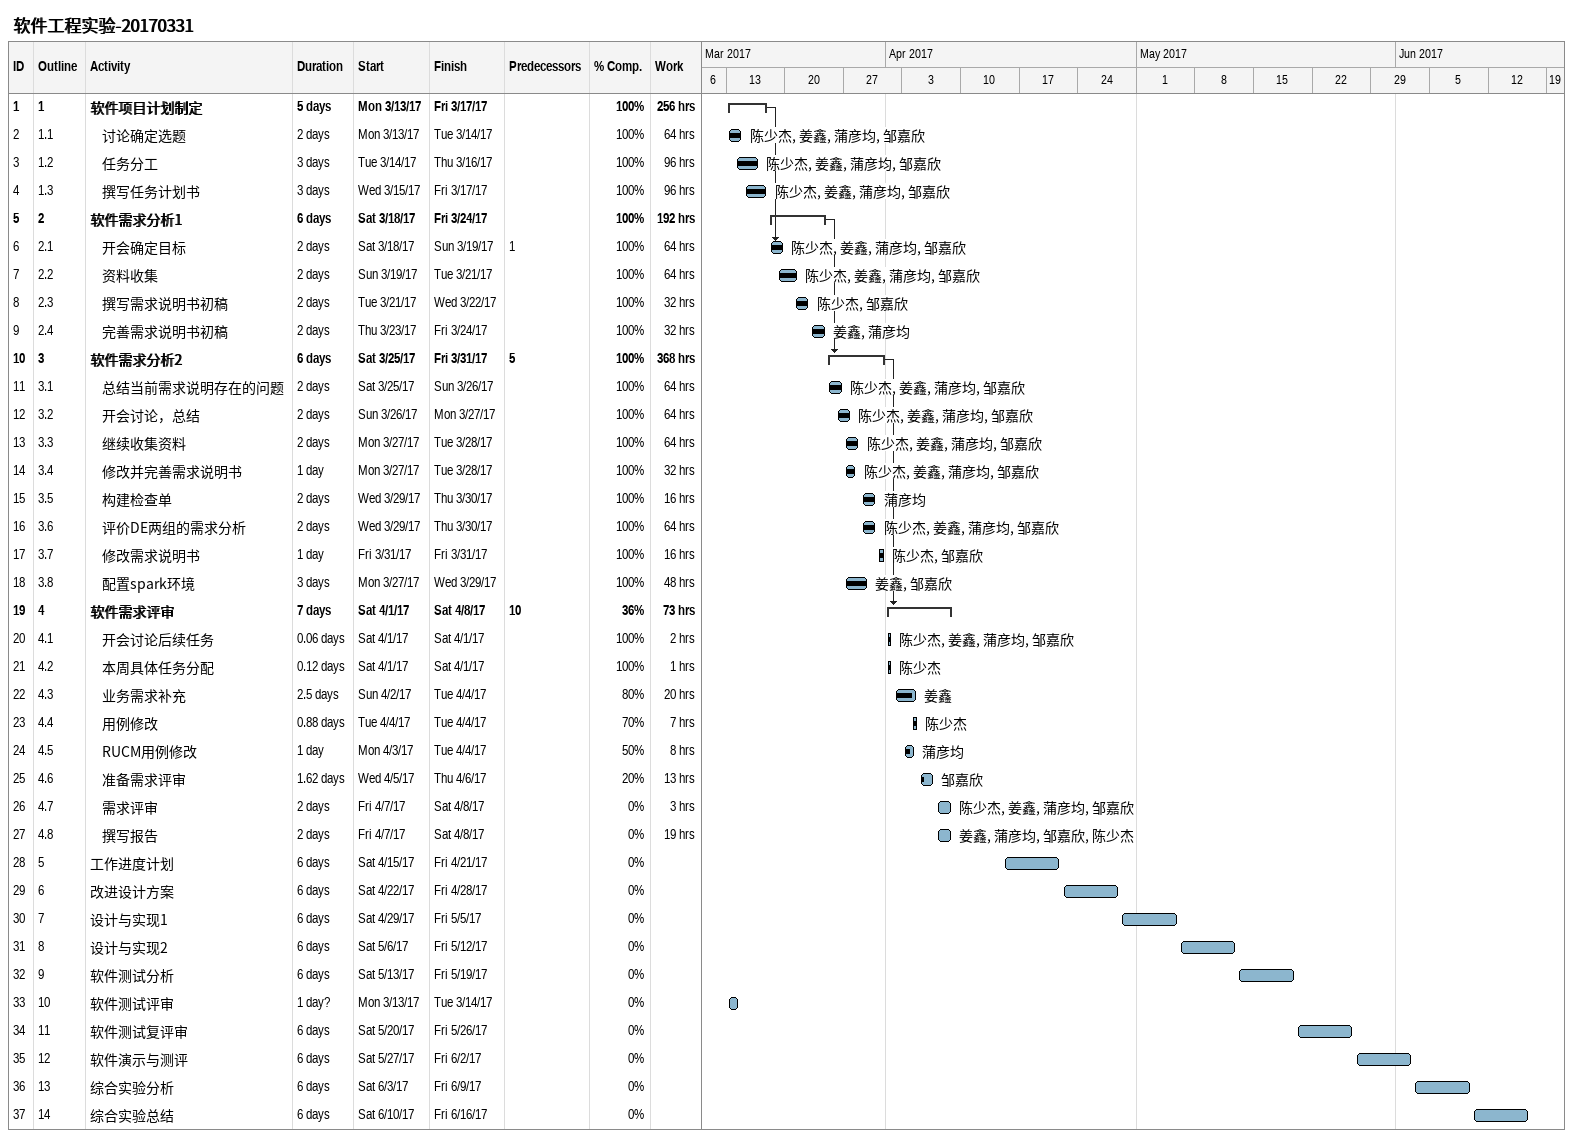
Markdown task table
软件工程实验-20170331

| ID | WBS | Task | Duration | Start | Finish | Predecessors | Resources | % complete | Work (h) |
|---|---|---|---|---|---|---|---|---|---|
| 1 | 1 | **软件项目计划制定** | 5d | 2017-03-13 | 2017-03-17 |  |  | 100 | 256 |
| 2 | 1.1 | 讨论确定选题 | 2d | 2017-03-13 | 2017-03-14 |  | 陈少杰, 姜鑫, 蒲彦均, 邹嘉欣 | 100 | 64 |
| 3 | 1.2 | 任务分工 | 3d | 2017-03-14 | 2017-03-16 |  | 陈少杰, 姜鑫, 蒲彦均, 邹嘉欣 | 100 | 96 |
| 4 | 1.3 | 撰写任务计划书 | 3d | 2017-03-15 | 2017-03-17 |  | 陈少杰, 姜鑫, 蒲彦均, 邹嘉欣 | 100 | 96 |
| 5 | 2 | **软件需求分析1** | 6d | 2017-03-18 | 2017-03-24 |  |  | 100 | 192 |
| 6 | 2.1 | 开会确定目标 | 2d | 2017-03-18 | 2017-03-19 | 1 | 陈少杰, 姜鑫, 蒲彦均, 邹嘉欣 | 100 | 64 |
| 7 | 2.2 | 资料收集 | 2d | 2017-03-19 | 2017-03-21 |  | 陈少杰, 姜鑫, 蒲彦均, 邹嘉欣 | 100 | 64 |
| 8 | 2.3 | 撰写需求说明书初稿 | 2d | 2017-03-21 | 2017-03-22 |  | 陈少杰, 邹嘉欣 | 100 | 32 |
| 9 | 2.4 | 完善需求说明书初稿 | 2d | 2017-03-23 | 2017-03-24 |  | 姜鑫, 蒲彦均 | 100 | 32 |
| 10 | 3 | **软件需求分析2** | 6d | 2017-03-25 | 2017-03-31 | 5 |  | 100 | 368 |
| 11 | 3.1 | 总结当前需求说明存在的问题 | 2d | 2017-03-25 | 2017-03-26 |  | 陈少杰, 姜鑫, 蒲彦均, 邹嘉欣 | 100 | 64 |
| 12 | 3.2 | 开会讨论，总结 | 2d | 2017-03-26 | 2017-03-27 |  | 陈少杰, 姜鑫, 蒲彦均, 邹嘉欣 | 100 | 64 |
| 13 | 3.3 | 继续收集资料 | 2d | 2017-03-27 | 2017-03-28 |  | 陈少杰, 姜鑫, 蒲彦均, 邹嘉欣 | 100 | 64 |
| 14 | 3.4 | 修改并完善需求说明书 | 1d | 2017-03-27 | 2017-03-28 |  | 陈少杰, 姜鑫, 蒲彦均, 邹嘉欣 | 100 | 32 |
| 15 | 3.5 | 构建检查单 | 2d | 2017-03-29 | 2017-03-30 |  | 蒲彦均 | 100 | 16 |
| 16 | 3.6 | 评价DE两组的需求分析 | 2d | 2017-03-29 | 2017-03-30 |  | 陈少杰, 姜鑫, 蒲彦均, 邹嘉欣 | 100 | 64 |
| 17 | 3.7 | 修改需求说明书 | 1d | 2017-03-31 | 2017-03-31 |  | 陈少杰, 邹嘉欣 | 100 | 16 |
| 18 | 3.8 | 配置spark环境 | 3d | 2017-03-27 | 2017-03-29 |  | 姜鑫, 邹嘉欣 | 100 | 48 |
| 19 | 4 | **软件需求评审** | 7d | 2017-04-01 | 2017-04-08 | 10 |  | 36 | 73 |
| 20 | 4.1 | 开会讨论后续任务 | 0.06d | 2017-04-01 | 2017-04-01 |  | 陈少杰, 姜鑫, 蒲彦均, 邹嘉欣 | 100 | 2 |
| 21 | 4.2 | 本周具体任务分配 | 0.12d | 2017-04-01 | 2017-04-01 |  | 陈少杰 | 100 | 1 |
| 22 | 4.3 | 业务需求补充 | 2.5d | 2017-04-02 | 2017-04-04 |  | 姜鑫 | 80 | 20 |
| 23 | 4.4 | 用例修改 | 0.88d | 2017-04-04 | 2017-04-04 |  | 陈少杰 | 70 | 7 |
| 24 | 4.5 | RUCM用例修改 | 1d | 2017-04-03 | 2017-04-04 |  | 蒲彦均 | 50 | 8 |
| 25 | 4.6 | 准备需求评审 | 1.62d | 2017-04-05 | 2017-04-06 |  | 邹嘉欣 | 20 | 13 |
| 26 | 4.7 | 需求评审 | 2d | 2017-04-07 | 2017-04-08 |  | 陈少杰, 姜鑫, 蒲彦均, 邹嘉欣 | 0 | 3 |
| 27 | 4.8 | 撰写报告 | 2d | 2017-04-07 | 2017-04-08 |  | 姜鑫, 蒲彦均, 邹嘉欣, 陈少杰 | 0 | 19 |
| 28 | 5 | 工作进度计划 | 6d | 2017-04-15 | 2017-04-21 |  |  | 0 |  |
| 29 | 6 | 改进设计方案 | 6d | 2017-04-22 | 2017-04-28 |  |  | 0 |  |
| 30 | 7 | 设计与实现1 | 6d | 2017-04-29 | 2017-05-05 |  |  | 0 |  |
| 31 | 8 | 设计与实现2 | 6d | 2017-05-06 | 2017-05-12 |  |  | 0 |  |
| 32 | 9 | 软件测试分析 | 6d | 2017-05-13 | 2017-05-19 |  |  | 0 |  |
| 33 | 10 | 软件测试评审 | 1d? | 2017-03-13 | 2017-03-14 |  |  | 0 |  |
| 34 | 11 | 软件测试复评审 | 6d | 2017-05-20 | 2017-05-26 |  |  | 0 |  |
| 35 | 12 | 软件演示与测评 | 6d | 2017-05-27 | 2017-06-02 |  |  | 0 |  |
| 36 | 13 | 综合实验分析 | 6d | 2017-06-03 | 2017-06-09 |  |  | 0 |  |
| 37 | 14 | 综合实验总结 | 6d | 2017-06-10 | 2017-06-16 |  |  | 0 |  |
